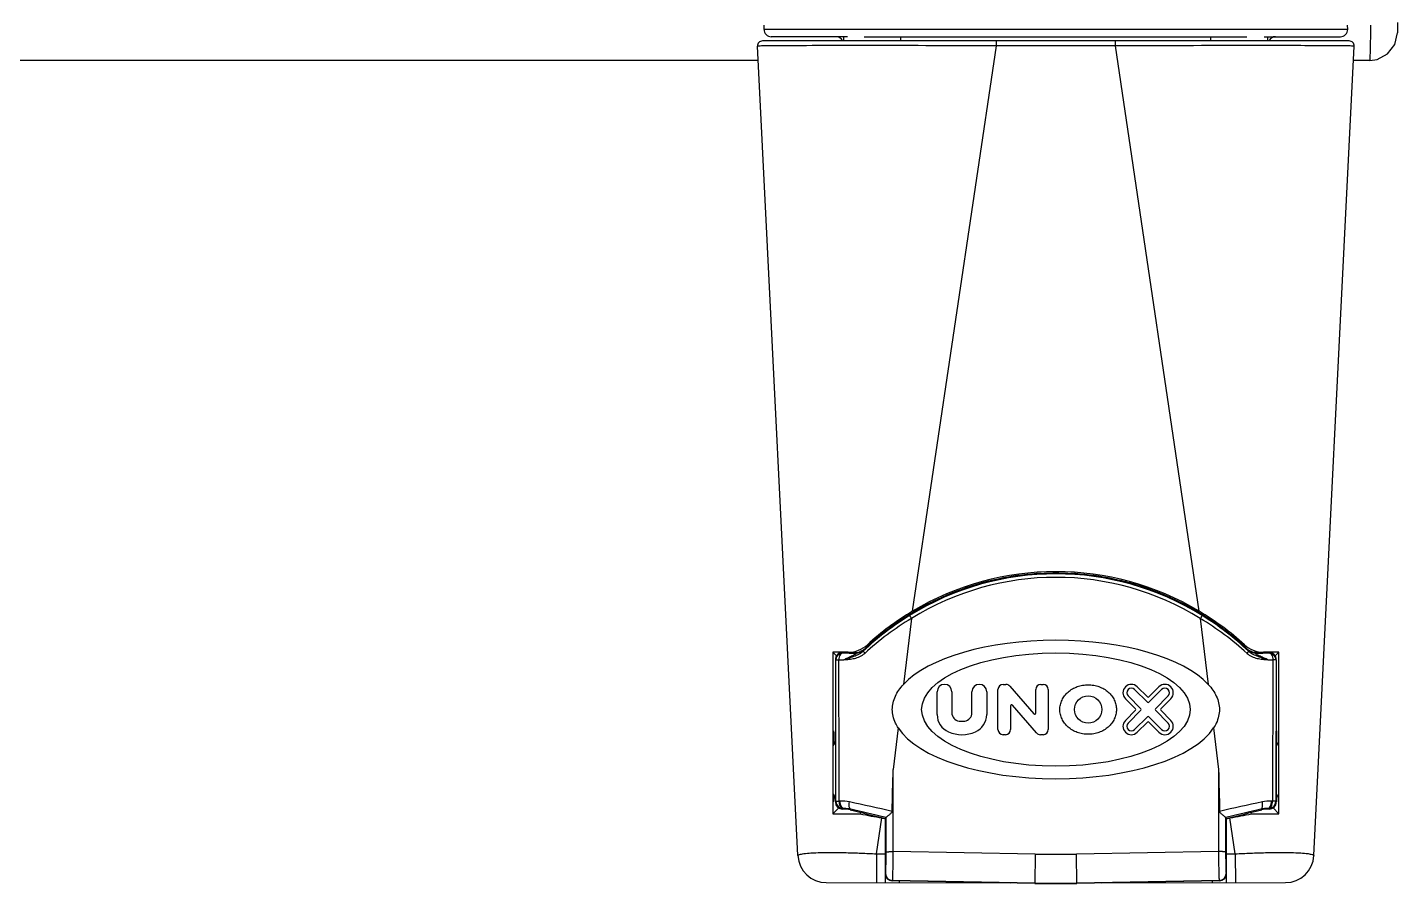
# Model space of a CAD drawing. Header units: millimetres. Extents: x -1319 to 3519, y -1539 to 2345.
# Drawn here: x 951.8 to 1048.1, y -1539.3 to -1479.1 of the extents above; entities that cross this region are included whole.
import ezdxf

# ---------------------------------------------------------------- set-up
doc = ezdxf.new("R2010")
doc.units = ezdxf.units.MM
doc.header["$LTSCALE"] = 65.395
doc.layers.get('0').update_dxf_attribs({"linetype": 'CONTINUOUS'})

msp = doc.modelspace()

# ---------------------------------------------------------------- linework, layer by layer
at = {"linetype": 'Continuous'}
for p, q in [((1003.543, -1479.24), (1003.545, -1478.945)), ((1044.578, -1479.24), (1003.543, -1479.24)), ((1044.578, -1479.24), (1044.575, -1478.945)), ((1048.086, -1478.741), (1048.08, -1479.473)), ((1005.924, -1537.316), (1003.078, -1480.412)), ((1044.692, -1480.045), (1003.428, -1480.045)), ((1009.416, -1479.745), (1004.043, -1479.745)), ((1009.155, -1480.045), (1009.155, -1479.745)), ((1011.071, -1480.373), (1010.539, -1480.373)), ((1010.574, -1479.745), (1037.481, -1479.745)), ((1013.155, -1480.045), (1013.155, -1479.745)), ((1013.976, -1520.134), (1019.877, -1480.389)), ((1019.876, -1480.389), (1019.876, -1480.045)), ((1028.244, -1480.389), (1019.877, -1480.389)), ((1028.244, -1480.389), (1028.244, -1480.045)), ((1034.144, -1520.134), (1028.244, -1480.389)), ((1034.965, -1480.045), (1034.965, -1479.745)), ((1037.581, -1480.373), (1037.049, -1480.373)), ((1038.704, -1479.745), (1044.077, -1479.745)), ((1038.965, -1480.045), (1038.965, -1479.745)), ((1042.196, -1537.316), (1045.042, -1480.412)), ((1003.128, -1481.411), (922.66, -1481.411)), ((1046.123, -1481.411), (1044.992, -1481.411)), ((1013.904, -1520.645), (1013.344, -1525.279)), ((1034.216, -1520.645), (1034.776, -1525.279)), ((1008.386, -1523.021), (1008.378, -1534.376)), ((1008.638, -1523.273), (1008.386, -1523.021)), ((1009.055, -1523.04), (1009.082, -1523.067)), ((1009.055, -1523.04), (1009.062, -1523.04)), ((1009.939, -1523.04), (1009.062, -1523.04)), ((1009.463, -1523.014), (1009.473, -1523.04)), ((1009.942, -1523.047), (1009.939, -1523.04)), ((1009.955, -1523.081), (1009.942, -1523.047)), ((1010.626, -1522.773), (1010.641, -1522.808)), ((1010.808, -1522.488), (1010.847, -1522.581)), ((1037.312, -1522.488), (1037.273, -1522.581)), ((1037.48, -1522.808), (1037.494, -1522.773)), ((1038.179, -1523.047), (1038.165, -1523.081)), ((1038.181, -1523.04), (1038.179, -1523.047)), ((1038.181, -1523.04), (1039.058, -1523.04)), ((1038.657, -1523.014), (1038.647, -1523.04)), ((1039.038, -1523.067), (1039.065, -1523.04)), ((1039.065, -1523.04), (1039.058, -1523.04)), ((1039.734, -1523.021), (1039.482, -1523.273)), ((1039.742, -1534.376), (1039.734, -1523.021)), ((1008.56, -1523.544), (1008.582, -1523.567)), ((1008.56, -1523.545), (1008.56, -1533.545)), ((1008.599, -1533.506), (1008.582, -1523.567)), ((1008.799, -1523.541), (1009.148, -1523.547)), ((1038.972, -1523.547), (1039.321, -1523.541)), ((1039.538, -1523.567), (1039.522, -1533.506)), ((1039.56, -1523.544), (1039.538, -1523.567)), ((1039.56, -1523.545), (1039.56, -1533.545)), ((1015.715, -1527.401), (1015.715, -1525.791)), ((1016.747, -1525.791), (1016.747, -1527.272)), ((1018.163, -1527.272), (1018.163, -1525.791)), ((1019.195, -1525.791), (1019.195, -1527.401)), ((1019.991, -1528.46), (1019.991, -1525.629)), ((1020.345, -1525.275), (1020.549, -1525.275)), ((1020.816, -1525.397), (1022.515, -1527.352)), ((1022.645, -1527.303), (1022.645, -1525.629)), ((1022.999, -1525.275), (1023.175, -1525.275)), ((1023.529, -1525.629), (1023.529, -1528.46)), ((1024.732, -1526.008), (1024.792, -1525.941)), ((1024.792, -1525.941), (1024.856, -1525.876)), ((1024.856, -1525.876), (1024.923, -1525.814)), ((1024.923, -1525.814), (1024.994, -1525.756)), ((1024.994, -1525.756), (1025.068, -1525.7)), ((1025.068, -1525.7), (1025.145, -1525.647)), ((1025.145, -1525.647), (1025.225, -1525.598)), ((1025.225, -1525.598), (1025.307, -1525.552)), ((1025.307, -1525.552), (1025.392, -1525.51)), ((1025.392, -1525.51), (1025.48, -1525.472)), ((1025.48, -1525.472), (1025.569, -1525.437)), ((1025.569, -1525.437), (1025.66, -1525.407)), ((1025.66, -1525.407), (1025.753, -1525.38)), ((1025.753, -1525.38), (1025.847, -1525.357)), ((1025.847, -1525.357), (1025.942, -1525.338)), ((1025.942, -1525.338), (1026.039, -1525.324)), ((1026.039, -1525.324), (1026.136, -1525.313)), ((1026.136, -1525.313), (1026.233, -1525.307)), ((1026.233, -1525.307), (1026.331, -1525.305)), ((1026.331, -1525.305), (1026.428, -1525.307)), ((1026.428, -1525.307), (1026.526, -1525.313)), ((1026.526, -1525.313), (1026.623, -1525.324)), ((1026.623, -1525.324), (1026.719, -1525.338)), ((1026.719, -1525.338), (1026.814, -1525.357)), ((1026.814, -1525.357), (1026.908, -1525.38)), ((1026.908, -1525.38), (1027.001, -1525.407)), ((1027.001, -1525.407), (1027.092, -1525.437)), ((1027.092, -1525.437), (1027.182, -1525.472)), ((1027.182, -1525.472), (1027.269, -1525.51)), ((1027.269, -1525.51), (1027.354, -1525.552)), ((1027.354, -1525.552), (1027.436, -1525.598)), ((1027.436, -1525.598), (1027.516, -1525.647)), ((1027.516, -1525.647), (1027.593, -1525.7)), ((1027.593, -1525.7), (1027.667, -1525.756)), ((1027.667, -1525.756), (1027.738, -1525.814)), ((1027.738, -1525.814), (1027.805, -1525.876)), ((1027.805, -1525.876), (1027.869, -1525.941)), ((1027.869, -1525.941), (1027.929, -1526.008)), ((1029.597, -1525.636), (1030.495, -1526.534)), ((1029.785, -1525.448), (1030.495, -1526.158)), ((1030.599, -1526.158), (1031.31, -1525.448)), ((1030.599, -1526.534), (1031.497, -1525.636)), ((1020.875, -1526.786), (1020.875, -1528.46)), ((1022.704, -1528.692), (1021.005, -1526.738)), ((1024.343, -1526.959), (1024.35, -1526.874)), ((1024.35, -1526.874), (1024.362, -1526.789)), ((1024.362, -1526.789), (1024.378, -1526.705)), ((1024.378, -1526.705), (1024.4, -1526.622)), ((1024.4, -1526.622), (1024.426, -1526.54)), ((1024.426, -1526.54), (1024.457, -1526.459)), ((1024.457, -1526.459), (1024.492, -1526.379)), ((1024.492, -1526.379), (1024.531, -1526.301)), ((1024.531, -1526.301), (1024.575, -1526.225)), ((1024.575, -1526.225), (1024.623, -1526.15)), ((1024.623, -1526.15), (1024.676, -1526.078)), ((1024.676, -1526.078), (1024.732, -1526.008)), ((1027.929, -1526.008), (1027.986, -1526.078)), ((1027.986, -1526.078), (1028.038, -1526.15)), ((1028.038, -1526.15), (1028.086, -1526.225)), ((1028.086, -1526.225), (1028.13, -1526.301)), ((1028.13, -1526.301), (1028.169, -1526.379)), ((1028.169, -1526.379), (1028.205, -1526.459)), ((1028.205, -1526.459), (1028.235, -1526.54)), ((1028.235, -1526.54), (1028.261, -1526.622)), ((1028.261, -1526.622), (1028.283, -1526.705)), ((1028.283, -1526.705), (1028.299, -1526.789)), ((1028.299, -1526.789), (1028.311, -1526.874)), ((1028.311, -1526.874), (1028.319, -1526.959)), ((1029.661, -1526.992), (1028.951, -1526.282)), ((1030.036, -1526.992), (1029.138, -1526.094)), ((1031.956, -1526.094), (1031.058, -1526.992)), ((1032.144, -1526.282), (1031.433, -1526.992)), ((1024.34, -1527.045), (1024.343, -1526.959)), ((1024.343, -1527.13), (1024.34, -1527.045)), ((1024.35, -1527.215), (1024.343, -1527.13)), ((1024.362, -1527.3), (1024.35, -1527.215)), ((1024.378, -1527.384), (1024.362, -1527.3)), ((1024.4, -1527.467), (1024.378, -1527.384)), ((1024.426, -1527.55), (1024.4, -1527.467)), ((1024.457, -1527.631), (1024.426, -1527.55)), ((1024.492, -1527.71), (1024.457, -1527.631)), ((1024.531, -1527.788), (1024.492, -1527.71)), ((1024.575, -1527.865), (1024.531, -1527.788)), ((1024.623, -1527.939), (1024.575, -1527.865)), ((1028.086, -1527.865), (1028.038, -1527.939)), ((1028.13, -1527.788), (1028.086, -1527.865)), ((1028.169, -1527.71), (1028.13, -1527.788)), ((1028.205, -1527.631), (1028.169, -1527.71)), ((1028.235, -1527.55), (1028.205, -1527.631)), ((1028.261, -1527.467), (1028.235, -1527.55)), ((1028.283, -1527.384), (1028.261, -1527.467)), ((1028.299, -1527.3), (1028.283, -1527.384)), ((1028.311, -1527.215), (1028.299, -1527.3)), ((1028.319, -1527.13), (1028.311, -1527.215)), ((1028.319, -1526.959), (1028.321, -1527.045)), ((1028.321, -1527.045), (1028.319, -1527.13)), ((1028.951, -1527.807), (1029.661, -1527.097)), ((1029.138, -1527.995), (1030.036, -1527.097)), ((1030.495, -1527.555), (1029.597, -1528.453)), ((1031.497, -1528.453), (1030.599, -1527.555)), ((1031.058, -1527.097), (1031.956, -1527.995)), ((1031.433, -1527.097), (1032.144, -1527.807)), ((1008.438, -1528.645), (1008.405, -1528.645)), ((1008.438, -1528.636), (1008.438, -1528.645)), ((1008.438, -1528.645), (1008.438, -1529.538)), ((1012.975, -1528.339), (1012.622, -1531.257)), ((1020.522, -1528.814), (1020.345, -1528.814)), ((1023.175, -1528.814), (1022.971, -1528.814)), ((1024.676, -1528.011), (1024.623, -1527.939)), ((1024.732, -1528.081), (1024.676, -1528.011)), ((1024.792, -1528.148), (1024.732, -1528.081)), ((1024.856, -1528.213), (1024.792, -1528.148)), ((1024.923, -1528.275), (1024.856, -1528.213)), ((1024.994, -1528.334), (1024.923, -1528.275)), ((1025.068, -1528.389), (1024.994, -1528.334)), ((1025.145, -1528.442), (1025.068, -1528.389)), ((1025.225, -1528.491), (1025.145, -1528.442)), ((1025.307, -1528.537), (1025.225, -1528.491)), ((1025.392, -1528.579), (1025.307, -1528.537)), ((1025.48, -1528.617), (1025.392, -1528.579)), ((1025.569, -1528.652), (1025.48, -1528.617)), ((1025.66, -1528.683), (1025.569, -1528.652)), ((1025.753, -1528.709), (1025.66, -1528.683)), ((1025.847, -1528.732), (1025.753, -1528.709)), ((1025.942, -1528.751), (1025.847, -1528.732)), ((1026.039, -1528.766), (1025.942, -1528.751)), ((1026.136, -1528.776), (1026.039, -1528.766)), ((1026.233, -1528.782), (1026.136, -1528.776)), ((1026.331, -1528.784), (1026.233, -1528.782)), ((1026.428, -1528.782), (1026.331, -1528.784)), ((1026.526, -1528.776), (1026.428, -1528.782)), ((1026.623, -1528.766), (1026.526, -1528.776)), ((1026.719, -1528.751), (1026.623, -1528.766)), ((1026.814, -1528.732), (1026.719, -1528.751)), ((1026.908, -1528.709), (1026.814, -1528.732)), ((1027.001, -1528.683), (1026.908, -1528.709)), ((1027.092, -1528.652), (1027.001, -1528.683)), ((1027.182, -1528.617), (1027.092, -1528.652)), ((1027.269, -1528.579), (1027.182, -1528.617)), ((1027.354, -1528.537), (1027.269, -1528.579)), ((1027.436, -1528.491), (1027.354, -1528.537)), ((1027.516, -1528.442), (1027.436, -1528.491)), ((1027.593, -1528.389), (1027.516, -1528.442)), ((1027.667, -1528.334), (1027.593, -1528.389)), ((1027.738, -1528.275), (1027.667, -1528.334)), ((1027.805, -1528.213), (1027.738, -1528.275)), ((1027.869, -1528.148), (1027.805, -1528.213)), ((1027.929, -1528.081), (1027.869, -1528.148)), ((1027.986, -1528.011), (1027.929, -1528.081)), ((1028.038, -1527.939), (1027.986, -1528.011)), ((1030.495, -1527.931), (1029.785, -1528.641)), ((1031.31, -1528.641), (1030.599, -1527.931)), ((1035.146, -1528.339), (1035.498, -1531.257)), ((1039.726, -1528.545), (1039.682, -1528.545)), ((1039.682, -1528.545), (1039.682, -1529.534)), ((1012.624, -1537.036), (1012.622, -1531.257)), ((1035.498, -1531.257), (1035.496, -1537.036)), ((1008.405, -1533.445), (1008.438, -1533.445)), ((1008.438, -1533.056), (1008.438, -1533.445)), ((1008.56, -1533.545), (1008.599, -1533.506)), ((1008.902, -1533.479), (1008.834, -1533.48)), ((1039.286, -1533.48), (1039.218, -1533.479)), ((1039.56, -1533.545), (1039.522, -1533.506)), ((1039.682, -1533.056), (1039.682, -1533.545)), ((1039.682, -1533.545), (1039.726, -1533.545)), ((1008.378, -1534.376), (1008.792, -1533.962)), ((1009.06, -1534.045), (1009.098, -1534.006)), ((1009.122, -1534.045), (1009.06, -1534.045)), ((1009.161, -1534.005), (1009.098, -1534.006)), ((1009.161, -1534.005), (1009.122, -1534.045)), ((1009.638, -1534.052), (1009.59, -1534.1)), ((1010.322, -1534.276), (1010.311, -1534.384)), ((1012.123, -1534.632), (1012.014, -1534.605)), ((1036.106, -1534.605), (1035.997, -1534.632)), ((1037.809, -1534.384), (1037.799, -1534.276)), ((1038.53, -1534.1), (1038.482, -1534.052)), ((1038.998, -1534.045), (1038.959, -1534.005)), ((1039.022, -1534.006), (1038.959, -1534.005)), ((1039.06, -1534.045), (1038.998, -1534.045)), ((1039.06, -1534.045), (1039.022, -1534.006)), ((1039.328, -1533.962), (1039.742, -1534.376)), ((1011.445, -1537.189), (1011.819, -1534.668)), ((1012.123, -1534.632), (1012.06, -1534.695)), ((1012.06, -1534.695), (1012.06, -1534.71)), ((1012.06, -1534.71), (1012.06, -1539.224)), ((1012.124, -1534.631), (1012.123, -1534.632)), ((1012.125, -1537.044), (1012.124, -1534.631)), ((1035.997, -1534.631), (1035.996, -1537.044)), ((1035.997, -1534.632), (1035.997, -1534.631)), ((1035.997, -1534.632), (1036.06, -1534.695)), ((1036.06, -1534.71), (1036.06, -1534.695)), ((1036.06, -1539.224), (1036.06, -1534.71)), ((1036.675, -1537.189), (1036.301, -1534.668)), ((1011.445, -1537.189), (1011.441, -1539.223)), ((1011.445, -1537.189), (1012.06, -1537.19)), ((1022.612, -1537.21), (1012.624, -1537.036)), ((1022.612, -1537.21), (1022.577, -1539.269)), ((1035.496, -1537.036), (1025.508, -1537.21)), ((1025.544, -1539.269), (1025.508, -1537.21)), ((1036.06, -1537.19), (1036.675, -1537.189)), ((1036.675, -1537.189), (1036.679, -1539.223)), ((1007.918, -1539.216), (1020.868, -1539.239)), ((1012.551, -1539.094), (1012.577, -1539.068)), ((1022.577, -1539.269), (1012.551, -1539.094)), ((1022.577, -1539.243), (1012.577, -1539.068)), ((1013.06, -1539.225), (1013.06, -1539.103)), ((1035.543, -1539.068), (1025.543, -1539.243)), ((1035.569, -1539.094), (1025.544, -1539.269)), ((1027.253, -1539.239), (1040.202, -1539.216)), ((1035.06, -1539.103), (1035.06, -1539.225)), ((1035.543, -1539.068), (1035.569, -1539.094))]:
    msp.add_line(p, q, dxfattribs=at)
msp.add_lwpolyline([(1046.123, -1481.411), (1046.649, -1481.339), (1047.387, -1480.949), (1047.894, -1480.286), (1048.08, -1479.473)], dxfattribs=at)
msp.add_circle((1026.331, -1527.045), 0.958, dxfattribs=at)
for centre, radius, start, end in [((1004.043, -1479.245), 0.5, 179.5, 270), ((1044.078, -1479.245), 0.5, 270, 0.5), ((1003.428, -1480.395), 0.35, 90, 182.86241), ((1008.608, -1480.245), 0.5, 23.68071, 90), ((1009.157, -4959.169), 3478.797, 89.823454, 89.96848), ((1038.404, -4654.878), 3174.505, 90.024464, 90.183377), ((1039.379, -2148.896), 668.523, 89.638234, 90.035041), ((1039.512, -1480.245), 0.5, 90, 156.31929), ((1044.692, -1480.395), 0.35, 357.13759, 90), ((1024.06, -1537.036), 19.529, 58.21226, 121.78774), ((1024.06, -1537.032), 19.279, 58.21209, 121.78791), ((1024.06, -1537.045), 19.6, 100.8035, 109.95189), ((1024.06, -1537.045), 19.6, 93.04887, 100.80345), ((1024.06, -1537.308), 19.865, 89.41314, 90.58702), ((1024.06, -1537.045), 19.6, 79.19648, 86.95113), ((1024.06, -1537.045), 19.6, 76.73416, 79.19648), ((1024.06, -1537.045), 19.6, 109.95415, 133.26841), ((1024.06, -1537.045), 19.6, 46.73159, 70.04585), ((1023.963, -1536.882), 19.499, 120.8068, 132.42624), ((1024.162, -1536.875), 19.492, 47.57148, 59.19548), ((1024.381, -1537.562), 20.145, 121.77671, 133.41698), ((1024.34, -1538.04), 20.285, 120.96027, 132.55796), ((1023.75, -1538.08), 20.335, 47.45623, 59.02538), ((1023.724, -1537.581), 20.169, 46.5901, 58.21623), ((1009.056, -1523.54), 0.501, 90.09752, 170.66178), ((1009.453, -1521.006), 2.008, 270.30401, 312.43745), ((1009.955, -1522.08), 1, 270.01321, 313.29397), ((1009.952, -1522.046), 0.992, 285.04688, 291.15272), ((1009.94, -1522.045), 1, 308.3618, 313.26717), ((1038.667, -1521.006), 2.008, 227.56259, 269.69595), ((1038.165, -1522.08), 1, 226.70524, 269.98671), ((1038.18, -1522.045), 1, 226.73282, 231.63819), ((1038.168, -1522.046), 0.992, 248.84722, 254.95298), ((1039.064, -1523.54), 0.501, 9.3382, 89.90249), ((1009.083, -1523.567), 0.5, 90.04967, 179.95033), ((1012.44, -1336.51), 186.587, 268.96892, 269.23698), ((1035.565, -1329.147), 193.951, 270.76811, 271.02599), ((1039.038, -1523.567), 0.5, 0.04967, 89.95033), ((1037.216, -1523.546), 2.344, 0.0461, 2.1364), ((1016.231, -1525.791), 0.516, 0, 180), ((1018.679, -1525.791), 0.516, 0, 180), ((1020.345, -1525.629), 0.354, 90, 180), ((1020.549, -1525.629), 0.354, 41, 90), ((1022.999, -1525.629), 0.354, 90, 180), ((1023.175, -1525.629), 0.354, 0, 90), ((1029.368, -1525.865), 0.59, 45, 225), ((1029.368, -1525.865), 0.324, 45, 225), ((1031.727, -1525.865), 0.59, 315, 135), ((1031.727, -1525.865), 0.324, 315, 135), ((1020.949, -1526.786), 0.0737, 41, 180), ((1030.547, -1526.106), 0.0737, 225, 315), ((1030.547, -1526.482), 0.0737, 225, 315), ((1017.042, -1527.401), 1.327, 180, 246.42182), ((1017.337, -1527.272), 0.59, 180, 262.33774), ((1017.455, -1526.395), 1.474, 262.33774, 277.66226), ((1017.573, -1527.272), 0.59, 277.66226, 0), ((1017.868, -1527.401), 1.327, 293.57818, 0), ((1022.571, -1527.303), 0.0737, 221, 0), ((1029.368, -1528.224), 0.59, 135, 315), ((1029.609, -1527.045), 0.0737, 315, 45), ((1029.984, -1527.045), 0.0737, 315, 45), ((1030.547, -1527.608), 0.0737, 45, 135), ((1031.11, -1527.045), 0.0737, 135, 225), ((1031.727, -1528.224), 0.59, 225, 45), ((1031.486, -1527.045), 0.0737, 135, 225), ((1017.455, -1526.455), 2.359, 246.42182, 293.57818), ((1020.345, -1528.46), 0.354, 180, 270), ((1020.522, -1528.46), 0.354, 270, 0), ((1022.971, -1528.46), 0.354, 221, 270), ((1023.175, -1528.46), 0.354, 270, 0), ((1029.368, -1528.224), 0.324, 135, 315), ((1030.547, -1527.983), 0.0737, 45, 135), ((1031.727, -1528.224), 0.324, 225, 45), ((1009.222, -1530.168), 1.013, 136.23028, 145.47187), ((1008.31, -1529.295), 0.25, 316.20965, 359.99983), ((1038.899, -1530.168), 1.012, 34.93705, 43.77951), ((1009.221, -1532.422), 1.012, 214.93492, 223.78261), ((1009.06, -1533.545), 0.5, 180.01368, 269.98632), ((1009.099, -1533.506), 0.5, 180.04967, 269.95033), ((1008.946, -1536.388), 2.909, 78.12514, 90.85447), ((979.067, -1677.761), 147.405, 76.87229, 78.06748), ((1067.797, -1672.107), 141.614, 101.90808, 103.15215), ((1039.176, -1536.399), 2.919, 89.16797, 101.85242), ((1039.021, -1533.506), 0.5, 270.04967, 359.95033), ((1039.06, -1533.545), 0.5, 269.99606, 0.00394), ((1039.81, -1533.295), 0.25, 136.20965, 179.99983), ((1038.899, -1532.421), 1.012, 316.22049, 325.06295), ((1009.121, -1536.053), 2.008, 76.46149, 89.97335), ((1009.203, -1536.021), 2.016, 77.5372, 91.17916), ((969.634, -1711.272), 181.679, 76.51032, 77.27967), ((1022.904, -1471.629), 64.006, 258.65333, 260.02703), ((1076.814, -1704.088), 174.303, 102.70405, 103.50596), ((1025.233, -1471.716), 63.917, 279.97201, 281.34763), ((1038.918, -1536.028), 2.024, 88.84555, 102.43809), ((1038.999, -1536.048), 2.004, 90.01389, 103.52575), ((1007.921, -1537.216), 2, 182.86238, 269.8996), ((955.946, -1537.071), 56.178, 359.68886, 0.0268), ((1024.06, -1454.206), 83.017, 269.00051, 270.99949), ((1092.174, -1537.071), 56.178, 179.9732, 180.31114), ((1040.199, -1537.216), 2, 270.1, 357.13759), ((1012.56, -1538.594), 0.5, 179.99616, 269.00384), ((1012.587, -1538.568), 0.5, 180.04855, 268.95145), ((1024.06, -1454.282), 84.974, 269, 271), ((1024.06, -1454.282), 85, 269, 271), ((1035.534, -1538.568), 0.5, 271.04855, 359.95145), ((1035.56, -1538.594), 0.5, 271.01491, 359.98509)]:
    msp.add_arc(centre, radius, start, end, dxfattribs=at)
for centre, major_axis, ratio, start_param, end_param in [((1024.06, -1537.047), (0, 19.692), 1, -0.537608, 0.537608), ((1013.816, -1523.081), (8.604, -0.002), 0.008813, 2.101177, 2.253722), ((1024.06, -1527.045), (11.5, 0), 0.423077, 6.65462, 9.053343), ((1034.304, -1523.081), (8.604, 0.002), 0.008813, 0.887871, 1.040416), ((1008.398, -1529.045), (0, 0.5), 0.008727, 0, 0.392707), ((1024.06, -1527.045), (11.5, 0), 0.423077, 3.410873, 6.013905), ((1039.81, -1529.295), (0.25, 0), 0.999962, -3.141588, -2.37733), ((1008.398, -1533.045), (0, 0.5), 0.008727, -4.319697, -3.141593), ((1008.31, -1533.295), (0.25, 0), 0.999962, 0.000005, 0.764262), ((1012.073, -1534.33), (6.298, 0.002), 0.008846, -2.197587, -1.854291), ((1036.048, -1534.33), (6.298, -0.002), 0.008846, -1.287302, -0.944005), ((1024.06, -1465.055), (0, 70.681), 1, -3.315658, -3.312196), ((1024.06, -1465.055), (0, 70.681), 1, -2.97099, -2.967528)]:
    msp.add_ellipse(centre, major_axis=major_axis, ratio=ratio, start_param=start_param, end_param=end_param, dxfattribs=at)
msp.add_ellipse((1024.06, -1527.045), major_axis=(9.436, 0), ratio=0.421875, dxfattribs=at)
for points, knots in [([(1046.187, -1478.933), (1046.182, -1479.259), (1046.174, -1479.729), (1046.162, -1480.32), (1046.156, -1480.688), (1046.142, -1480.977), (1046.149, -1481.215), (1046.118, -1481.315), (1046.139, -1481.411), (1046.123, -1481.411)], [0, 0, 0, 0, 0.394754, 0.567454, 0.716543, 0.837505, 0.926684, 0.981369, 1, 1, 1, 1]), ([(1004.52, -1480.386), (1004.408, -1480.387), (1004.199, -1480.389), (1003.906, -1480.391), (1003.658, -1480.394), (1003.455, -1480.397), (1003.297, -1480.401), (1003.192, -1480.403), (1003.134, -1480.407), (1003.103, -1480.407), (1003.09, -1480.411), (1003.078, -1480.41), (1003.078, -1480.412)], [0, 0, 0, 0, 0.233161, 0.435954, 0.608008, 0.749052, 0.858819, 0.937173, 0.964583, 0.984159, 0.995925, 1, 1, 1, 1]), ([(1009.15, -1480.373), (1008.677, -1480.373), (1007.134, -1480.375), (1005.59, -1480.379), (1004.52, -1480.386)], [0, 0, 0, 0, 0.306779, 1, 1, 1, 1]), ([(1010.539, -1480.373), (1010.42, -1480.373), (1009.957, -1480.373), (1009.494, -1480.373), (1009.15, -1480.373)], [0, 0, 0, 0, 0.257247, 1, 1, 1, 1]), ([(1038.97, -1480.373), (1038.857, -1480.373), (1038.394, -1480.373), (1037.931, -1480.373), (1037.581, -1480.373)], [0, 0, 0, 0, 0.242579, 1, 1, 1, 1]), ([(1045.042, -1480.412), (1045.042, -1480.41), (1045.03, -1480.411), (1045.017, -1480.407), (1044.987, -1480.407), (1044.928, -1480.403), (1044.823, -1480.401), (1044.665, -1480.397), (1044.462, -1480.394), (1044.214, -1480.391), (1043.921, -1480.389), (1043.712, -1480.387), (1043.6, -1480.386)], [0, 0, 0, 0, 0.004075, 0.015841, 0.035418, 0.062827, 0.141182, 0.250949, 0.391993, 0.564047, 0.766839, 1, 1, 1, 1]), ([(1030.749, -1518.621), (1030.565, -1518.555), (1030.206, -1518.428), (1029.668, -1518.247), (1029.118, -1518.103), (1028.748, -1518.012), (1028.558, -1517.968)], [0, 0, 0, 0, 0.256086, 0.499852, 0.743919, 1, 1, 1, 1]), ([(1013.773, -1520.436), (1013.774, -1520.438), (1013.777, -1520.444), (1013.786, -1520.455), (1013.798, -1520.475), (1013.822, -1520.512), (1013.858, -1520.57), (1013.888, -1520.618), (1013.904, -1520.645)], [0, 0, 0, 0, 0.023656, 0.083337, 0.177097, 0.30125, 0.622276, 1, 1, 1, 1]), ([(1034.348, -1520.436), (1034.346, -1520.438), (1034.343, -1520.444), (1034.334, -1520.456), (1034.322, -1520.475), (1034.298, -1520.512), (1034.263, -1520.57), (1034.232, -1520.618), (1034.216, -1520.645)], [0, 0, 0, 0, 0.023662, 0.083345, 0.177105, 0.301256, 0.622277, 1, 1, 1, 1]), ([(1009.148, -1523.547), (1009.263, -1523.511), (1009.497, -1523.432), (1009.791, -1523.328), (1010.032, -1523.234), (1010.212, -1523.156), (1010.384, -1523.057), (1010.488, -1522.974), (1010.535, -1522.929)], [0, 0, 0, 0, 0.235626, 0.484493, 0.612626, 0.741486, 0.870455, 1, 1, 1, 1]), ([(1009.939, -1523.04), (1009.962, -1523.04), (1010.054, -1523.037), (1010.144, -1523.022), (1010.21, -1523.005)], [0, 0, 0, 0, 0.259904, 1, 1, 1, 1]), ([(1010.561, -1522.829), (1010.542, -1522.844), (1010.464, -1522.901), (1010.377, -1522.946), (1010.31, -1522.972)], [0, 0, 0, 0, 0.258118, 1, 1, 1, 1]), ([(1010.535, -1522.929), (1010.531, -1522.935), (1010.532, -1522.96), (1010.558, -1523.017), (1010.593, -1523.064), (1010.62, -1523.098)], [0, 0, 0, 0, 0.118845, 0.329981, 1, 1, 1, 1]), ([(1010.641, -1522.808), (1010.641, -1522.809), (1010.639, -1522.813), (1010.635, -1522.819), (1010.628, -1522.829), (1010.611, -1522.849), (1010.579, -1522.883), (1010.552, -1522.912), (1010.535, -1522.929)], [0, 0, 0, 0, 0.021639, 0.068724, 0.144458, 0.250729, 0.560026, 1, 1, 1, 1]), ([(1037.585, -1522.929), (1037.568, -1522.912), (1037.541, -1522.883), (1037.51, -1522.849), (1037.493, -1522.829), (1037.485, -1522.819), (1037.481, -1522.813), (1037.479, -1522.809), (1037.48, -1522.808)], [0, 0, 0, 0, 0.440074, 0.749077, 0.855394, 0.931203, 0.978339, 1, 1, 1, 1]), ([(1037.585, -1522.929), (1037.59, -1522.935), (1037.588, -1522.959), (1037.562, -1523.017), (1037.528, -1523.064), (1037.5, -1523.098)], [0, 0, 0, 0, 0.118856, 0.330003, 1, 1, 1, 1]), ([(1037.81, -1522.972), (1037.788, -1522.963), (1037.699, -1522.925), (1037.616, -1522.874), (1037.559, -1522.829)], [0, 0, 0, 0, 0.24393, 1, 1, 1, 1]), ([(1037.585, -1522.929), (1037.633, -1522.974), (1037.736, -1523.057), (1037.908, -1523.156), (1038.088, -1523.234), (1038.329, -1523.328), (1038.623, -1523.432), (1038.857, -1523.511), (1038.972, -1523.547)], [0, 0, 0, 0, 0.129531, 0.258507, 0.387369, 0.515502, 0.764373, 1, 1, 1, 1]), ([(1038.181, -1523.04), (1038.158, -1523.04), (1038.067, -1523.037), (1037.976, -1523.022), (1037.911, -1523.005)], [0, 0, 0, 0, 0.259904, 1, 1, 1, 1]), ([(1008.562, -1523.459), (1008.562, -1523.464), (1008.561, -1523.492), (1008.56, -1523.521), (1008.56, -1523.545)], [0, 0, 0, 0, 0.154798, 1, 1, 1, 1]), ([(1008.582, -1523.567), (1008.583, -1523.565), (1008.589, -1523.561), (1008.609, -1523.557), (1008.651, -1523.55), (1008.717, -1523.546), (1008.77, -1523.544), (1008.799, -1523.541)], [0, 0, 0, 0, 0.030302, 0.086367, 0.286917, 0.597166, 1, 1, 1, 1]), ([(1009.082, -1523.067), (1009.064, -1523.067), (1009.026, -1523.075), (1008.975, -1523.105), (1008.928, -1523.15), (1008.869, -1523.232), (1008.818, -1523.365), (1008.804, -1523.48), (1008.799, -1523.541)], [0, 0, 0, 0, 0.092871, 0.188104, 0.29594, 0.417246, 0.693306, 1, 1, 1, 1]), ([(1009.955, -1523.081), (1009.967, -1523.081), (1009.987, -1523.083), (1010.014, -1523.089), (1010.022, -1523.106), (1010.013, -1523.121), (1009.998, -1523.137), (1009.974, -1523.154), (1009.945, -1523.173), (1009.901, -1523.199), (1009.843, -1523.231), (1009.772, -1523.267), (1009.676, -1523.313), (1009.558, -1523.368), (1009.418, -1523.431), (1009.282, -1523.49), (1009.193, -1523.528), (1009.148, -1523.547)], [0, 0, 0, 0, 0.035074, 0.060152, 0.069729, 0.083014, 0.104176, 0.13288, 0.166367, 0.202489, 0.277708, 0.353905, 0.429746, 0.578789, 0.72362, 0.86404, 1, 1, 1, 1]), ([(1009.148, -1523.547), (1009.273, -1523.536), (1009.524, -1523.508), (1009.906, -1523.457), (1010.291, -1523.343), (1010.519, -1523.19), (1010.62, -1523.098)], [0, 0, 0, 0, 0.238647, 0.484486, 0.737874, 1, 1, 1, 1]), ([(1037.5, -1523.098), (1037.601, -1523.19), (1037.829, -1523.343), (1038.214, -1523.457), (1038.596, -1523.508), (1038.848, -1523.536), (1038.972, -1523.547)], [0, 0, 0, 0, 0.262126, 0.515515, 0.761354, 1, 1, 1, 1]), ([(1038.972, -1523.547), (1038.928, -1523.528), (1038.838, -1523.49), (1038.702, -1523.431), (1038.562, -1523.368), (1038.444, -1523.313), (1038.349, -1523.267), (1038.277, -1523.231), (1038.219, -1523.2), (1038.175, -1523.174), (1038.146, -1523.155), (1038.123, -1523.137), (1038.107, -1523.121), (1038.099, -1523.106), (1038.103, -1523.094), (1038.115, -1523.088), (1038.135, -1523.082), (1038.153, -1523.081), (1038.165, -1523.081)], [0, 0, 0, 0, 0.135878, 0.276213, 0.420951, 0.569897, 0.645689, 0.721835, 0.797017, 0.833157, 0.866665, 0.895439, 0.916636, 0.929972, 0.939551, 0.95082, 0.964919, 1, 1, 1, 1]), ([(1039.038, -1523.067), (1039.056, -1523.067), (1039.094, -1523.075), (1039.145, -1523.105), (1039.192, -1523.15), (1039.251, -1523.232), (1039.303, -1523.365), (1039.317, -1523.48), (1039.321, -1523.541)], [0, 0, 0, 0, 0.092871, 0.188103, 0.29594, 0.417246, 0.693306, 1, 1, 1, 1]), ([(1039.538, -1523.567), (1039.537, -1523.565), (1039.531, -1523.561), (1039.511, -1523.557), (1039.469, -1523.55), (1039.403, -1523.546), (1039.351, -1523.544), (1039.321, -1523.541)], [0, 0, 0, 0, 0.030299, 0.086364, 0.286915, 0.597164, 1, 1, 1, 1]), ([(1012.975, -1528.339), (1012.9, -1528.225), (1012.662, -1527.8), (1012.486, -1527.045), (1012.7, -1526.124), (1013.101, -1525.543), (1013.344, -1525.279)], [0, 0, 0, 0, 0.113823, 0.420279, 0.726734, 1, 1, 1, 1]), ([(1034.776, -1525.279), (1035.019, -1525.543), (1035.42, -1526.124), (1035.634, -1527.045), (1035.458, -1527.8), (1035.22, -1528.225), (1035.146, -1528.339)], [0, 0, 0, 0, 0.273266, 0.579721, 0.886177, 1, 1, 1, 1]), ([(1008.405, -1528.545), (1008.412, -1528.545), (1008.437, -1528.576), (1008.438, -1528.609), (1008.438, -1528.636)], [0, 0, 0, 0, 0.210697, 1, 1, 1, 1]), ([(1008.438, -1533.445), (1008.438, -1533.474), (1008.439, -1533.511), (1008.412, -1533.545), (1008.405, -1533.545)], [0, 0, 0, 0, 0.804498, 1, 1, 1, 1]), ([(1008.599, -1533.506), (1008.6, -1533.505), (1008.607, -1533.502), (1008.619, -1533.498), (1008.64, -1533.494), (1008.68, -1533.49), (1008.746, -1533.484), (1008.802, -1533.48), (1008.834, -1533.48)], [0, 0, 0, 0, 0.026372, 0.083411, 0.170107, 0.285578, 0.597639, 1, 1, 1, 1]), ([(1009.098, -1534.006), (1009.08, -1534.005), (1009.042, -1533.997), (1008.97, -1533.947), (1008.896, -1533.839), (1008.843, -1533.672), (1008.835, -1533.546), (1008.834, -1533.48)], [0, 0, 0, 0, 0.086246, 0.17871, 0.407064, 0.688922, 1, 1, 1, 1]), ([(1009.161, -1534.005), (1009.125, -1534.003), (1009.043, -1533.961), (1008.964, -1533.838), (1008.912, -1533.671), (1008.901, -1533.545), (1008.902, -1533.479)], [0, 0, 0, 0, 0.174903, 0.403162, 0.68658, 1, 1, 1, 1]), ([(1009.638, -1534.052), (1009.574, -1534.032), (1009.523, -1533.888), (1009.518, -1533.716), (1009.532, -1533.601), (1009.544, -1533.541)], [0, 0, 0, 0, 0.372607, 0.665668, 1, 1, 1, 1]), ([(1038.482, -1534.052), (1038.547, -1534.032), (1038.597, -1533.888), (1038.602, -1533.716), (1038.588, -1533.601), (1038.576, -1533.541)], [0, 0, 0, 0, 0.372609, 0.665669, 1, 1, 1, 1]), ([(1038.959, -1534.005), (1038.995, -1534.003), (1039.077, -1533.961), (1039.157, -1533.838), (1039.208, -1533.671), (1039.219, -1533.545), (1039.218, -1533.479)], [0, 0, 0, 0, 0.174903, 0.403162, 0.68658, 1, 1, 1, 1]), ([(1039.022, -1534.006), (1039.04, -1534.005), (1039.078, -1533.997), (1039.15, -1533.947), (1039.224, -1533.839), (1039.277, -1533.672), (1039.285, -1533.546), (1039.286, -1533.48)], [0, 0, 0, 0, 0.086246, 0.17871, 0.407064, 0.688922, 1, 1, 1, 1]), ([(1039.522, -1533.506), (1039.52, -1533.505), (1039.514, -1533.502), (1039.501, -1533.498), (1039.481, -1533.494), (1039.44, -1533.49), (1039.375, -1533.484), (1039.318, -1533.48), (1039.286, -1533.48)], [0, 0, 0, 0, 0.026369, 0.083409, 0.170106, 0.285578, 0.597638, 1, 1, 1, 1]), ([(1012.546, -1534.209), (1012.545, -1534.243), (1012.504, -1534.307), (1012.43, -1534.375), (1012.356, -1534.439), (1012.287, -1534.496), (1012.226, -1534.546), (1012.176, -1534.585), (1012.145, -1534.614), (1012.127, -1534.626), (1012.124, -1534.631)], [0, 0, 0, 0, 0.171618, 0.341834, 0.504646, 0.65541, 0.788257, 0.895729, 0.969041, 1, 1, 1, 1]), ([(1035.997, -1534.631), (1035.993, -1534.626), (1035.976, -1534.614), (1035.944, -1534.585), (1035.894, -1534.546), (1035.833, -1534.496), (1035.764, -1534.439), (1035.69, -1534.375), (1035.617, -1534.307), (1035.575, -1534.243), (1035.574, -1534.209)], [0, 0, 0, 0, 0.030959, 0.104272, 0.211748, 0.344599, 0.495366, 0.658184, 0.828408, 1, 1, 1, 1]), ([(1005.924, -1537.316), (1005.923, -1537.301), (1005.957, -1537.262), (1006.095, -1537.214), (1006.398, -1537.162), (1006.898, -1537.122), (1007.576, -1537.097), (1008.403, -1537.091), (1009.349, -1537.104), (1010.377, -1537.137), (1011.084, -1537.17), (1011.445, -1537.189)], [0, 0, 0, 0, 0.008382, 0.02369, 0.080339, 0.171728, 0.295024, 0.445734, 0.618039, 0.805263, 1, 1, 1, 1]), ([(1012.086, -1538.568), (1012.088, -1538.566), (1012.09, -1538.556), (1012.094, -1538.538), (1012.096, -1538.508), (1012.1, -1538.469), (1012.102, -1538.42), (1012.107, -1538.336), (1012.111, -1538.21), (1012.116, -1538.035), (1012.119, -1537.834), (1012.122, -1537.611), (1012.123, -1537.456), (1012.124, -1537.376)], [0, 0, 0, 0, 0.007618, 0.023671, 0.048264, 0.081288, 0.122503, 0.171648, 0.292285, 0.439867, 0.610281, 0.798727, 1, 1, 1, 1]), ([(1012.125, -1537.044), (1012.128, -1537.042), (1012.143, -1537.044), (1012.172, -1537.04), (1012.219, -1537.04), (1012.28, -1537.038), (1012.354, -1537.037), (1012.47, -1537.036), (1012.562, -1537.036), (1012.624, -1537.036)], [0, 0, 0, 0, 0.02383, 0.08377, 0.177721, 0.302246, 0.452621, 0.623342, 1, 1, 1, 1]), ([(1012.577, -1539.068), (1012.58, -1539.064), (1012.582, -1539.047), (1012.586, -1539.014), (1012.589, -1538.962), (1012.593, -1538.892), (1012.597, -1538.805), (1012.602, -1538.657), (1012.608, -1538.435), (1012.614, -1538.133), (1012.619, -1537.79), (1012.622, -1537.42), (1012.624, -1537.165), (1012.624, -1537.036)], [0, 0, 0, 0, 0.007408, 0.023951, 0.049593, 0.0841, 0.127154, 0.178356, 0.303169, 0.45382, 0.624568, 0.808991, 1, 1, 1, 1]), ([(1035.996, -1537.044), (1035.992, -1537.042), (1035.977, -1537.044), (1035.949, -1537.04), (1035.902, -1537.04), (1035.84, -1537.038), (1035.766, -1537.037), (1035.65, -1537.036), (1035.559, -1537.036), (1035.496, -1537.036)], [0, 0, 0, 0, 0.02383, 0.08377, 0.177721, 0.302245, 0.452621, 0.623342, 1, 1, 1, 1]), ([(1035.496, -1537.036), (1035.496, -1537.165), (1035.498, -1537.42), (1035.501, -1537.79), (1035.506, -1538.133), (1035.512, -1538.435), (1035.518, -1538.657), (1035.523, -1538.805), (1035.527, -1538.892), (1035.531, -1538.962), (1035.534, -1539.014), (1035.539, -1539.047), (1035.54, -1539.064), (1035.543, -1539.068)], [0, 0, 0, 0, 0.191009, 0.375432, 0.54618, 0.696831, 0.821644, 0.872846, 0.9159, 0.950407, 0.976049, 0.992592, 1, 1, 1, 1]), ([(1035.996, -1537.376), (1035.997, -1537.456), (1035.998, -1537.611), (1036.001, -1537.834), (1036.005, -1538.035), (1036.009, -1538.21), (1036.014, -1538.336), (1036.018, -1538.42), (1036.021, -1538.469), (1036.024, -1538.508), (1036.026, -1538.538), (1036.03, -1538.556), (1036.032, -1538.566), (1036.034, -1538.568)], [0, 0, 0, 0, 0.201273, 0.389719, 0.560133, 0.707715, 0.828352, 0.877497, 0.918712, 0.951736, 0.976329, 0.992382, 1, 1, 1, 1]), ([(1036.675, -1537.189), (1037.036, -1537.17), (1037.743, -1537.137), (1038.771, -1537.104), (1039.717, -1537.091), (1040.544, -1537.097), (1041.222, -1537.122), (1041.722, -1537.162), (1042.025, -1537.214), (1042.163, -1537.262), (1042.197, -1537.301), (1042.196, -1537.316)], [0, 0, 0, 0, 0.194737, 0.381961, 0.554266, 0.704976, 0.828272, 0.91966, 0.97631, 0.991618, 1, 1, 1, 1])]:
    msp.add_open_spline(points, degree=3, knots=knots, dxfattribs=at)
for points in [[(1023.018, -1517.472), (1023.297, -1517.457), (1023.577, -1517.447), (1023.857, -1517.444)], [(1024.264, -1517.444), (1024.543, -1517.447), (1024.823, -1517.457), (1025.103, -1517.472)], [(1008.834, -1533.48), (1008.821, -1530.167), (1008.809, -1526.854), (1008.799, -1523.541)], [(1039.321, -1523.541), (1039.311, -1526.854), (1039.299, -1530.167), (1039.286, -1533.48)], [(1012.546, -1534.209), (1012.572, -1533.225), (1012.597, -1532.241), (1012.622, -1531.257)], [(1035.498, -1531.257), (1035.523, -1532.241), (1035.548, -1533.225), (1035.574, -1534.209)], [(1009.59, -1534.1), (1010.392, -1534.294), (1011.194, -1534.486), (1011.996, -1534.679)], [(1036.124, -1534.679), (1036.926, -1534.486), (1037.728, -1534.294), (1038.53, -1534.1)]]:
    msp.add_open_spline(points, degree=3, dxfattribs=at)

doc.saveas('drawing.dxf')
